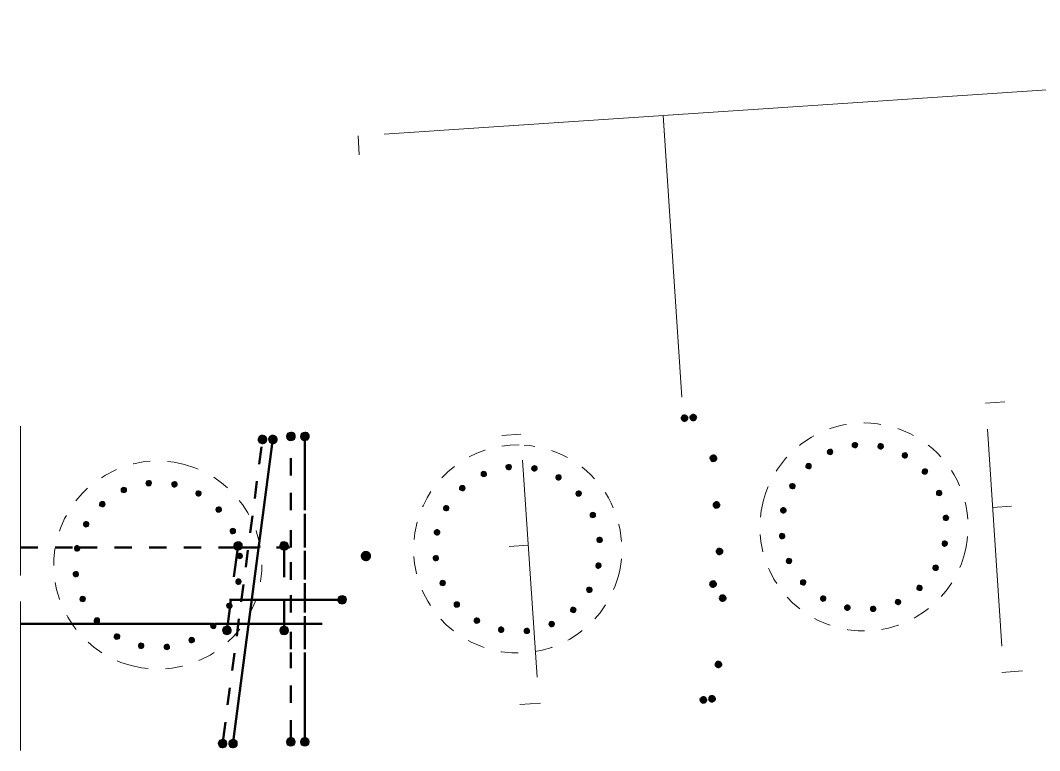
# Model space of a CAD drawing. Header units: metres. Extents: x 0 to 109, y 3 to 574.
# Drawn here: x 40.92 to 46.8, y 569.56 to 573.77 of the extents above; entities that cross this region are included whole.
import ezdxf

# ---------------------------------------------------------------- set-up
doc = ezdxf.new("R2010")
doc.units = ezdxf.units.M
doc.linetypes.add('JacobsDash', pattern=[0.0045, 0.003, -0.0015])
doc.layers.add('A-DETL-GENF', color=7, linetype='Continuous', lineweight=9)
doc.layers.add('S-FNDN', color=7, linetype='Continuous', lineweight=50)

# ---------------------------------------------------------------- blocks, each defined once
blk = doc.blocks.new('01_SFO_FRP_Pile_CastInPlace_CS_BR08 - CAST-IN-PLACE PILE - 1200-8642320-DRG-2873074 - ABUTMENT B REINFORCEMENT PLAN')
at = {"layer": 'S-FNDN', "color": 8, "linetype": 'JacobsDash', "lineweight": 18, "true_color": 0x808080}
for start, end in [(90, 270), (270, 90)]:
    blk.add_arc((0, 0), 0.6, start, end, dxfattribs=at)
blk = doc.blocks.new('01_SFO_FRP_Pile_CastInPlace_CS_BR08 - CAST-IN-PLACE PILE - 1200-8642364-DRG-2873074 - ABUTMENT B REINFORCEMENT PLAN')
at = {"layer": 'S-FNDN', "color": 8, "linetype": 'JacobsDash', "lineweight": 18, "true_color": 0x808080}
for start, end in [(90, 270), (14.07991, 90), (270, 11.39151)]:
    blk.add_arc((0, 0), 0.6, start, end, dxfattribs=at)
blk = doc.blocks.new('01_SFO_FRP_Pile_CastInPlace_CS_BR08 - CAST-IN-PLACE PILE - 1200-8661263-DRG-2873074 - ABUTMENT B REINFORCEMENT PLAN')
at = {"layer": 'S-FNDN', "color": 8, "linetype": 'JacobsDash', "lineweight": 18, "true_color": 0x808080}
for start, end in [(90, 270), (270, 90)]:
    blk.add_arc((0, 0), 0.6, start, end, dxfattribs=at)
blk = doc.blocks.new('CS_DET_Rebar Combined - Multiple Bar-7523974-DRG-2873074 - ABUTMENT B REINFORCEMENT PLAN')
at = {"layer": 'A-DETL-GENF', "true_color": 0xc7c7c7}
blk.add_hatch(color=9, dxfattribs=at).paths.add_polyline_path([(0, 0.025), (-0.0065, 0.0241), (-0.0125, 0.0217), (-0.0177, 0.0177), (-0.0217, 0.0125), (-0.0241, 0.0065), (-0.025, 0), (-0.0241, -0.0065), (-0.0217, -0.0125), (-0.0177, -0.0177), (-0.0125, -0.0217), (-0.0065, -0.0241), (0, -0.025), (0.0065, -0.0241), (0.0125, -0.0217), (0.0177, -0.0177), (0.0217, -0.0125), (0.0241, -0.0065), (0.025, 0), (0.0241, 0.0065), (0.0217, 0.0125), (0.0177, 0.0177), (0.0125, 0.0217), (0.0065, 0.0241)])
at = {"layer": 'A-DETL-GENF', "color": 252, "lineweight": 50, "true_color": 0x888888}
blk.add_line((0.025, 0), (0.65, 0), dxfattribs=at)
at = {"layer": 'A-DETL-GENF', "color": 252, "true_color": 0x888888}
for start, end in [(360, 180), (180, 360)]:
    blk.add_arc((0, 0), 0.025, start, end, dxfattribs=at)
blk = doc.blocks.new('CS_DET_Rebar Combined - Multiple Bar-6463039-DRG-2873074 - ABUTMENT B REINFORCEMENT PLAN')
at = {"layer": 'A-DETL-GENF', "true_color": 0xc7c7c7}
for points in [[(0.025, 0), (0.0241, 0.0065), (0.0217, 0.0125), (0.0177, 0.0177), (0.0125, 0.0217), (0.0065, 0.0241), (0, 0.025), (-0.0065, 0.0241), (-0.0125, 0.0217), (-0.0177, 0.0177), (-0.0217, 0.0125), (-0.0241, 0.0065), (-0.025, 0), (-0.0241, -0.0065), (-0.0217, -0.0125), (-0.0177, -0.0177), (-0.0125, -0.0217), (-0.0065, -0.0241), (0, -0.025), (0.0065, -0.0241), (0.0125, -0.0217), (0.0177, -0.0177), (0.0217, -0.0125), (0.0241, -0.0065)], [(1.7934, 0), (1.7925, 0.0065), (1.79, 0.0125), (1.7861, 0.0177), (1.7809, 0.0217), (1.7749, 0.0241), (1.7684, 0.025), (1.7619, 0.0241), (1.7559, 0.0217), (1.7507, 0.0177), (1.7467, 0.0125), (1.7442, 0.0065), (1.7434, 0), (1.7442, -0.0065), (1.7467, -0.0125), (1.7507, -0.0177), (1.7559, -0.0217), (1.7619, -0.0241), (1.7684, -0.025), (1.7749, -0.0241), (1.7809, -0.0217), (1.7861, -0.0177), (1.79, -0.0125), (1.7925, -0.0065)]]:
    blk.add_hatch(color=9, dxfattribs=at).paths.add_polyline_path(points)
at = {"layer": 'A-DETL-GENF', "color": 252, "lineweight": 50, "true_color": 0x888888}
blk.add_line((0.025, 0), (1.7434, 0), dxfattribs=at)
at = {"layer": 'A-DETL-GENF', "color": 252, "true_color": 0x888888}
for centre, start, end in [((0, 0), 360, 180), ((0, 0), 180, 360), ((1.7684, 0), 360, 180), ((1.7684, 0), 180, 360)]:
    blk.add_arc(centre, 0.025, start, end, dxfattribs=at)
blk = doc.blocks.new('CS_DET_Rebar Combined - Multiple Bar-7528289-DRG-2873074 - ABUTMENT B REINFORCEMENT PLAN')
at = {"layer": 'A-DETL-GENF', "color": 252, "lineweight": 50, "true_color": 0x888888}
for p, q in [((0, 0), (0.6159, 0)), ((0.6384, 0), (1.7391, 0))]:
    blk.add_line(p, q, dxfattribs=at)
blk = doc.blocks.new('CS_DET_Rebar Combined - Multiple Bar-6463081-DRG-2873074 - ABUTMENT B REINFORCEMENT PLAN')
at = {"layer": 'A-DETL-GENF', "true_color": 0xc7c7c7}
for points in [[(0.025, 0), (0.0241, 0.0065), (0.0217, 0.0125), (0.0177, 0.0177), (0.0125, 0.0217), (0.0065, 0.0241), (0, 0.025), (-0.0065, 0.0241), (-0.0125, 0.0217), (-0.0177, 0.0177), (-0.0217, 0.0125), (-0.0241, 0.0065), (-0.025, 0), (-0.0241, -0.0065), (-0.0217, -0.0125), (-0.0177, -0.0177), (-0.0125, -0.0217), (-0.0065, -0.0241), (0, -0.025), (0.0065, -0.0241), (0.0125, -0.0217), (0.0177, -0.0177), (0.0217, -0.0125), (0.0244, -0.0043)], [(1.7934, 0), (1.7925, 0.0065), (1.79, 0.0125), (1.7861, 0.0177), (1.7809, 0.0217), (1.7749, 0.0241), (1.7684, 0.025), (1.7619, 0.0241), (1.7559, 0.0217), (1.7507, 0.0177), (1.7467, 0.0125), (1.7442, 0.0065), (1.7434, 0), (1.7442, -0.0065), (1.7467, -0.0125), (1.7507, -0.0177), (1.7559, -0.0217), (1.7619, -0.0241), (1.7684, -0.025), (1.7749, -0.0241), (1.7809, -0.0217), (1.7861, -0.0177), (1.79, -0.0125), (1.7925, -0.0065), (1.793, -0.0028)]]:
    blk.add_hatch(color=9, dxfattribs=at).paths.add_polyline_path(points)
at = {"layer": 'A-DETL-GENF', "color": 252, "linetype": 'JacobsDash', "lineweight": 50, "true_color": 0x888888}
blk.add_line((1.7434, 0), (0.025, 0), dxfattribs=at)
at = {"layer": 'A-DETL-GENF', "color": 252, "true_color": 0x888888}
for centre, start, end in [((0, 0), 360, 180), ((0, 0), 180, 360), ((1.7684, 0), 360, 180), ((1.7684, 0), 180, 360)]:
    blk.add_arc(centre, 0.025, start, end, dxfattribs=at)
blk = doc.blocks.new('CS_DET_Rebar Combined - Multiple Bar-7528293-DRG-2873074 - ABUTMENT B REINFORCEMENT PLAN')
at = {"layer": 'A-DETL-GENF', "true_color": 0xc7c7c7}
for points in [[(0.025, 0), (0.0241, 0.0065), (0.0217, 0.0125), (0.0177, 0.0177), (0.0125, 0.0217), (0.0065, 0.0241), (0, 0.025), (-0.0065, 0.0241), (-0.0125, 0.0217), (-0.0177, 0.0177), (-0.0217, 0.0125), (-0.0241, 0.0065), (-0.025, 0), (-0.0241, -0.0065), (-0.0217, -0.0125), (-0.0177, -0.0177), (-0.0125, -0.0217), (-0.0065, -0.0241), (0, -0.025), (0.0082, -0.0234), (0.0125, -0.0217), (0.0177, -0.0177), (0.0217, -0.0125), (0.0241, -0.0065)], [(1.7869, 0), (1.7861, 0.0065), (1.7836, 0.0125), (1.7796, 0.0177), (1.7744, 0.0217), (1.7684, 0.0241), (1.7619, 0.025), (1.7555, 0.0241), (1.7494, 0.0217), (1.7443, 0.0177), (1.7403, 0.0125), (1.7378, 0.0065), (1.7369, 0), (1.7378, -0.0065), (1.7403, -0.0125), (1.7443, -0.0177), (1.7494, -0.0217), (1.7555, -0.0241), (1.7619, -0.025), (1.7701, -0.0234), (1.7744, -0.0217), (1.7796, -0.0177), (1.7836, -0.0125), (1.7861, -0.0065)]]:
    blk.add_hatch(color=9, dxfattribs=at).paths.add_polyline_path(points)
at = {"layer": 'A-DETL-GENF', "color": 252, "lineweight": 50, "true_color": 0x888888}
for p, q in [((0.025, 0), (0.4258, 0)), ((0.4458, 0), (0.6397, 0)), ((0.6597, 0), (0.8258, 0)), ((0.8458, 0), (1.0158, 0)), ((1.0358, 0), (1.2258, 0)), ((1.2458, 0), (1.7369, 0))]:
    blk.add_line(p, q, dxfattribs=at)
at = {"layer": 'A-DETL-GENF', "color": 252, "true_color": 0x888888}
for centre, start, end in [((0, 0), 360, 180), ((0, 0), 180, 360), ((1.7619, 0), 0, 180), ((1.7619, 0), 180, 360)]:
    blk.add_arc(centre, 0.025, start, end, dxfattribs=at)
blk = doc.blocks.new('CS_DET_Rebar Combined - Multiple Bar-7528295-DRG-2873074 - ABUTMENT B REINFORCEMENT PLAN')
at = {"layer": 'A-DETL-GENF', "true_color": 0xc7c7c7}
for points in [[(0.025, 0), (0.0241, 0.0065), (0.0217, 0.0125), (0.0177, 0.0177), (0.0125, 0.0217), (0.0065, 0.0241), (0, 0.025), (-0.0065, 0.0241), (-0.0125, 0.0217), (-0.0177, 0.0177), (-0.0217, 0.0125), (-0.0241, 0.0065), (-0.025, 0), (-0.0241, -0.0065), (-0.0217, -0.0125), (-0.0164, -0.0186), (-0.0125, -0.0217), (-0.0065, -0.0241), (0, -0.025), (0.0065, -0.0241), (0.0125, -0.0217), (0.0177, -0.0177), (0.0217, -0.0125), (0.0241, -0.0065)], [(1.7869, 0), (1.7861, 0.0065), (1.7836, 0.0125), (1.7796, 0.0177), (1.7744, 0.0217), (1.7684, 0.0241), (1.7619, 0.025), (1.7555, 0.0241), (1.7494, 0.0217), (1.7443, 0.0177), (1.7403, 0.0125), (1.7378, 0.0065), (1.7369, 0), (1.7378, -0.0065), (1.7403, -0.0125), (1.7443, -0.0177), (1.7494, -0.0217), (1.7555, -0.0241), (1.7619, -0.025), (1.7684, -0.0241), (1.7744, -0.0217), (1.7796, -0.0177), (1.7836, -0.0125), (1.7861, -0.0065)]]:
    blk.add_hatch(color=9, dxfattribs=at).paths.add_polyline_path(points)
at = {"layer": 'A-DETL-GENF', "color": 252, "linetype": 'JacobsDash', "lineweight": 50, "true_color": 0x888888}
for p, q in [((0.4261, 0), (0.025, 0)), ((0.6401, 0), (0.4461, 0)), ((0.8261, 0), (0.6601, 0)), ((1.0161, 0), (0.8461, 0)), ((1.2261, 0), (1.0361, 0)), ((1.7369, 0), (1.2461, 0))]:
    blk.add_line(p, q, dxfattribs=at)
at = {"layer": 'A-DETL-GENF', "color": 252, "true_color": 0x888888}
for centre, start, end in [((0, 0), 360, 180), ((0, 0), 180, 360), ((1.7619, 0), 0, 180), ((1.7619, 0), 180, 360)]:
    blk.add_arc(centre, 0.025, start, end, dxfattribs=at)
blk = doc.blocks.new('CS_DET_Rebar Combined - Multiple Bar-7528314-DRG-2873074 - ABUTMENT B REINFORCEMENT PLAN')
at = {"layer": 'A-DETL-GENF', "color": 252, "linetype": 'JacobsDash', "lineweight": 50, "true_color": 0x888888}
for p, q in [((0.1904, 0), (0.1812, 0)), ((0.4555, 0), (0.236, 0)), ((1.3906, 0), (0.5013, 0)), ((1.7327, 0), (1.4213, 0))]:
    blk.add_line(p, q, dxfattribs=at)
blk = doc.blocks.new('CS_DET_Rebar Combined - Multiple Bar-6463435-DRG-2873074 - ABUTMENT B REINFORCEMENT PLAN')
at = {"layer": 'A-DETL-GENF', "true_color": 0xc7c7c7}
blk.add_hatch(color=9, dxfattribs=at).paths.add_polyline_path([(0.025, 0), (0.0241, 0.0065), (0.0217, 0.0125), (0.0177, 0.0177), (0.0125, 0.0217), (0.0065, 0.0241), (0, 0.025), (-0.0065, 0.0241), (-0.0125, 0.0217), (-0.0181, 0.0171), (-0.0217, 0.0125), (-0.0241, 0.0065), (-0.025, 0), (-0.0241, -0.0065), (-0.0217, -0.0125), (-0.0177, -0.0177), (-0.0125, -0.0217), (-0.0065, -0.0241), (0, -0.025), (0.0065, -0.0241), (0.0125, -0.0217), (0.0177, -0.0177), (0.0217, -0.0125), (0.0241, -0.0065)])
at = {"layer": 'A-DETL-GENF', "color": 252, "lineweight": 50, "true_color": 0x888888}
blk.add_line((0.025, 0), (0.18, 0), dxfattribs=at)
at = {"layer": 'A-DETL-GENF', "color": 252, "true_color": 0x888888}
for start, end in [(360, 180), (180, 360)]:
    blk.add_arc((0, 0), 0.025, start, end, dxfattribs=at)
blk = doc.blocks.new('CS_DET_Rebar Combined - Multiple Bar-6463445-DRG-2873074 - ABUTMENT B REINFORCEMENT PLAN')
at = {"layer": 'A-DETL-GENF', "true_color": 0xc7c7c7}
blk.add_hatch(color=9, dxfattribs=at).paths.add_polyline_path([(-0.025, 0), (-0.0241, -0.0065), (-0.0217, -0.0125), (-0.0177, -0.0177), (-0.0125, -0.0217), (-0.0065, -0.0241), (0, -0.025), (0.0065, -0.0241), (0.0125, -0.0217), (0.0177, -0.0177), (0.0217, -0.0125), (0.0241, -0.0065), (0.025, 0), (0.0241, 0.0065), (0.0217, 0.0125), (0.0177, 0.0177), (0.0125, 0.0217), (0.0065, 0.0241), (0, 0.025), (-0.0065, 0.0241), (-0.0126, 0.0216), (-0.0177, 0.0177), (-0.0217, 0.0125), (-0.0241, 0.0065)])
at = {"layer": 'A-DETL-GENF', "color": 252, "lineweight": 50, "true_color": 0x888888}
for p, q in [((0.025, 0), (0.1272, 0)), ((0.1577, 0), (0.18, 0))]:
    blk.add_line(p, q, dxfattribs=at)
at = {"layer": 'A-DETL-GENF', "color": 252, "true_color": 0x888888}
for start, end in [(0, 180), (180, 360)]:
    blk.add_arc((0, 0), 0.025, start, end, dxfattribs=at)
blk = doc.blocks.new('CS_DET_Rebar Combined - Multiple Bar-V1-DRG-2873074 - ABUTMENT B REINFORCEMENT PLAN')
at = {"layer": 'A-DETL-GENF', "true_color": 0xc7c7c7}
blk.add_hatch(color=9, dxfattribs=at).paths.add_polyline_path([(-0.025, 0), (-0.0241, -0.0065), (-0.0217, -0.0125), (-0.0177, -0.0177), (-0.0125, -0.0217), (-0.0065, -0.0241), (0, -0.025), (0.0065, -0.0241), (0.0125, -0.0217), (0.0177, -0.0177), (0.0217, -0.0125), (0.0241, -0.0065), (0.025, 0), (0.0241, 0.0065), (0.0217, 0.0125), (0.0177, 0.0177), (0.0125, 0.0217), (0.0065, 0.0241), (0, 0.025), (-0.0065, 0.0241), (-0.0125, 0.0217), (-0.0177, 0.0177), (-0.0217, 0.0125), (-0.0241, 0.0065)])
at = {"layer": 'A-DETL-GENF', "color": 252, "lineweight": 50, "true_color": 0x888888}
blk.add_line((0.025, 0), (0.18, 0), dxfattribs=at)
at = {"layer": 'A-DETL-GENF', "color": 252, "true_color": 0x888888}
for start, end in [(0, 180), (180, 360)]:
    blk.add_arc((0, 0), 0.025, start, end, dxfattribs=at)
blk = doc.blocks.new('S_Det_Reinf_Bar Section_2D Grey - N32-6361576-DRG-2873074 - ABUTMENT B REINFORCEMENT PLAN')
at = {"layer": 'A-DETL-GENF', "true_color": 0x808080}
blk.add_hatch(color=8, dxfattribs=at).paths.add_polyline_path([(-0.0139, -0.008), (-0.0113, -0.0113), (-0.008, -0.0139), (-0.0041, -0.0155), (0, -0.016), (0.0041, -0.0155), (0.008, -0.0139), (0.0113, -0.0113), (0.0139, -0.008), (0.0155, -0.0041), (0.0159, 0.0011), (0.0155, 0.0041), (0.0139, 0.008), (0.0113, 0.0113), (0.008, 0.0139), (0.0041, 0.0155), (0, 0.016), (-0.0041, 0.0155), (-0.008, 0.0139), (-0.0113, 0.0113), (-0.0139, 0.008), (-0.0155, 0.0041), (-0.016, 0), (-0.0155, -0.0041)])
at = {"layer": 'A-DETL-GENF', "color": 8, "lineweight": 18, "true_color": 0x808080}
for start, end in [(360, 180), (180, 360)]:
    blk.add_arc((0, 0), 0.016, start, end, dxfattribs=at)
blk = doc.blocks.new('S_Det_Reinf_Bar Section_2D Grey - N32-V2-DRG-2873074 - ABUTMENT B REINFORCEMENT PLAN')
at = {"layer": 'A-DETL-GENF', "true_color": 0x808080}
blk.add_hatch(color=8, dxfattribs=at).paths.add_polyline_path([(-0.0113, -0.0113), (-0.008, -0.0139), (-0.0041, -0.0155), (0, -0.016), (0.0041, -0.0155), (0.008, -0.0139), (0.0113, -0.0113), (0.0139, -0.008), (0.0155, -0.0041), (0.016, 0), (0.0155, 0.0041), (0.0139, 0.008), (0.0113, 0.0113), (0.008, 0.0139), (0.0041, 0.0155), (0, 0.016), (-0.0041, 0.0155), (-0.008, 0.0139), (-0.0113, 0.0113), (-0.0139, 0.008), (-0.0155, 0.0041), (-0.016, 0), (-0.0155, -0.0041), (-0.0139, -0.008)])
at = {"layer": 'A-DETL-GENF', "color": 8, "lineweight": 18, "true_color": 0x808080}
for start, end in [(360, 180), (180, 360)]:
    blk.add_arc((0, 0), 0.016, start, end, dxfattribs=at)
blk = doc.blocks.new('S_Det_Reinf_Bar Section_2D Grey - N32-V3-DRG-2873074 - ABUTMENT B REINFORCEMENT PLAN')
at = {"layer": 'A-DETL-GENF', "true_color": 0x808080}
blk.add_hatch(color=8, dxfattribs=at).paths.add_polyline_path([(-0.008, -0.0139), (-0.0041, -0.0155), (0, -0.016), (0.0041, -0.0155), (0.008, -0.0139), (0.0113, -0.0113), (0.0139, -0.008), (0.0155, -0.0041), (0.016, 0), (0.0155, 0.0041), (0.0139, 0.008), (0.0113, 0.0113), (0.008, 0.0139), (0.0041, 0.0155), (-0.001, 0.0159), (-0.0041, 0.0155), (-0.008, 0.0139), (-0.0113, 0.0113), (-0.0139, 0.008), (-0.0155, 0.0041), (-0.016, 0), (-0.0155, -0.0041), (-0.0125, -0.0097), (-0.0113, -0.0113)])
at = {"layer": 'A-DETL-GENF', "color": 8, "lineweight": 18, "true_color": 0x808080}
for start, end in [(360, 180), (180, 360)]:
    blk.add_arc((0, 0), 0.016, start, end, dxfattribs=at)
blk = doc.blocks.new('S_Det_Reinf_Bar Section_2D Grey - N32-V4-DRG-2873074 - ABUTMENT B REINFORCEMENT PLAN')
at = {"layer": 'A-DETL-GENF', "true_color": 0x808080}
blk.add_hatch(color=8, dxfattribs=at).paths.add_polyline_path([(0.0155, 0.0041), (0.0139, 0.008), (0.0113, 0.0113), (0.008, 0.0139), (0.0041, 0.0155), (-0.0018, 0.0158), (-0.0041, 0.0155), (-0.008, 0.0139), (-0.0113, 0.0113), (-0.0139, 0.008), (-0.0155, 0.0041), (-0.016, 0), (-0.0155, -0.0041), (-0.0139, -0.008), (-0.0113, -0.0113), (-0.008, -0.0139), (-0.0041, -0.0155), (0, -0.016), (0.0046, -0.0153), (0.008, -0.0139), (0.0113, -0.0113), (0.0139, -0.008), (0.0155, -0.0041), (0.016, 0)])
at = {"layer": 'A-DETL-GENF', "color": 8, "lineweight": 18, "true_color": 0x808080}
for start, end in [(360, 180), (180, 360)]:
    blk.add_arc((0, 0), 0.016, start, end, dxfattribs=at)
blk = doc.blocks.new('S_Det_Reinf_Bar Section_2D Grey - N32-V5-DRG-2873074 - ABUTMENT B REINFORCEMENT PLAN')
at = {"layer": 'A-DETL-GENF', "true_color": 0x808080}
blk.add_hatch(color=8, dxfattribs=at).paths.add_polyline_path([(0.0155, 0.0041), (0.0139, 0.008), (0.0113, 0.0113), (0.008, 0.0139), (0.0041, 0.0155), (-0.002, 0.0157), (-0.0041, 0.0155), (-0.008, 0.0139), (-0.0113, 0.0113), (-0.0139, 0.008), (-0.0155, 0.0041), (-0.016, 0), (-0.0155, -0.0041), (-0.0139, -0.008), (-0.0113, -0.0113), (-0.008, -0.0139), (-0.0041, -0.0155), (0, -0.016), (0.0044, -0.0153), (0.008, -0.0139), (0.0113, -0.0113), (0.0139, -0.008), (0.0155, -0.0041), (0.016, 0)])
at = {"layer": 'A-DETL-GENF', "color": 8, "lineweight": 18, "true_color": 0x808080}
for start, end in [(360, 180), (180, 360)]:
    blk.add_arc((0, 0), 0.016, start, end, dxfattribs=at)
blk = doc.blocks.new('S_Det_Reinf_Bar Section_2D Grey - N32-V6-DRG-2873074 - ABUTMENT B REINFORCEMENT PLAN')
at = {"layer": 'A-DETL-GENF', "true_color": 0x808080}
blk.add_hatch(color=8, dxfattribs=at).paths.add_polyline_path([(0.0139, 0.008), (0.0113, 0.0113), (0.008, 0.0139), (0.0041, 0.0155), (0, 0.016), (-0.0041, 0.0155), (-0.008, 0.0139), (-0.0113, 0.0113), (-0.0139, 0.008), (-0.0155, 0.0041), (-0.016, 0), (-0.0155, -0.0041), (-0.0139, -0.008), (-0.0113, -0.0113), (-0.008, -0.0139), (-0.0034, -0.0156), (0, -0.016), (0.0041, -0.0155), (0.008, -0.0139), (0.0113, -0.0113), (0.0139, -0.008), (0.0155, -0.0041), (0.0158, 0.0015), (0.0155, 0.0041)])
at = {"layer": 'A-DETL-GENF', "color": 8, "lineweight": 18, "true_color": 0x808080}
for start, end in [(360, 180), (180, 360)]:
    blk.add_arc((0, 0), 0.016, start, end, dxfattribs=at)
blk = doc.blocks.new('BreakLine - BreakLine-7934069-DRG-2873074 - ABUTMENT B REINFORCEMENT PLAN')
at = {"layer": 'A-DETL-GENF', "lineweight": 13}
for p, q in [((0, 0), (0.86, 0)), ((1.01, 0), (1.87, 0))]:
    blk.add_line(p, q, dxfattribs=at)
blk = doc.blocks.new('ReinfDot - Dot-7930335-DRG-2873074 - ABUTMENT B REINFORCEMENT PLAN')
at = {"layer": 'A-DETL-GENF'}
blk.add_hatch(color=256, dxfattribs=at).paths.add_polyline_path([(0, -0.03), (0.0078, -0.029), (0.015, -0.026), (0.0212, -0.0212), (0.026, -0.015), (0.029, -0.0078), (0.03, 0), (0.029, 0.0078), (0.026, 0.015), (0.0212, 0.0212), (0.015, 0.026), (0.0078, 0.029), (0, 0.03), (-0.0078, 0.029), (-0.015, 0.026), (-0.0212, 0.0212), (-0.026, 0.015), (-0.029, 0.0078), (-0.03, 0), (-0.029, -0.0078), (-0.026, -0.015), (-0.0212, -0.0212), (-0.015, -0.026), (-0.0078, -0.029)])
blk = doc.blocks.new('T2DExtentArrowReinf2 - Extent-7962611-DRG-2873074 - ABUTMENT B REINFORCEMENT PLAN')
at = {"layer": 'A-DETL-GENF'}
for p, q in [((0, -0.01), (0, 0.11)), ((0.913, 0), (0.913, 0.11)), ((1.555, 0.11), (1.555, 0)), ((0.15, 0), (1.405, 0))]:
    blk.add_line(p, q, dxfattribs=at)
blk = doc.blocks.new('T2DExtentArrowReinf2 - Extent-7962741-DRG-2873074 - ABUTMENT B REINFORCEMENT PLAN')
at = {"layer": 'A-DETL-GENF'}
for p, q in [((0, 0.01), (0, -0.11)), ((0.15, 0), (1.405, 0)), ((0.9525, 0), (0.9525, -0.11)), ((1.555, -0.11), (1.555, 0))]:
    blk.add_line(p, q, dxfattribs=at)
blk = doc.blocks.new('T2DExtentArrowReinf2 - Extent-7962500-DRG-2873074 - ABUTMENT B REINFORCEMENT PLAN')
at = {"layer": 'A-DETL-GENF'}
for p, q in [((8.0952, 0), (8.0952, 1.6279)), ((0, -0.01), (0, 0.11)), ((9.8572, 0.11), (9.8572, 0)), ((0.15, 0), (9.7072, 0))]:
    blk.add_line(p, q, dxfattribs=at)
blk = doc.blocks.new('Repeating Detail - N32-7932625-DRG-2873074 - ABUTMENT B REINFORCEMENT PLAN')
at = {"layer": 'A-DETL-GENF'}
blk.add_hatch(color=256, dxfattribs=at).paths.add_polyline_path([(-0.016, 0), (-0.0155, 0.0041), (-0.0139, 0.008), (-0.0113, 0.0113), (-0.008, 0.0139), (-0.0041, 0.0155), (0, 0.016), (0.0041, 0.0155), (0.008, 0.0139), (0.0113, 0.0113), (0.0139, 0.008), (0.0155, 0.0041), (0.016, 0), (0.0155, -0.0041), (0.0139, -0.008), (0.0113, -0.0113), (0.008, -0.0139), (0.0041, -0.0155), (0, -0.016), (-0.0041, -0.0155), (-0.008, -0.0139), (-0.0113, -0.0113), (-0.0139, -0.008), (-0.0155, -0.0041)])
at = {"layer": 'A-DETL-GENF', "lineweight": 50}
for start, end in [(360, 180), (180, 360)]:
    blk.add_arc((0, 0), 0.016, start, end, dxfattribs=at)

msp = doc.modelspace()

# ---------------------------------------------------------------- block references
at = {"layer": 'A-DETL-GENF'}
for name, p, rotation in [('T2DExtentArrowReinf2 - Extent-7962500-DRG-2873074 - ABUTMENT B REINFORCEMENT PLAN', (52.7037, 573.7599), 183.814109833316), ('T2DExtentArrowReinf2 - Extent-7962741-DRG-2873074 - ABUTMENT B REINFORCEMENT PLAN', (46.5892, 570.0117), 93.81412415804984), ('BreakLine - BreakLine-7934069-DRG-2873074 - ABUTMENT B REINFORCEMENT PLAN', (40.9221, 569.5598), 90.00000000013358), ('T2DExtentArrowReinf2 - Extent-7962611-DRG-2873074 - ABUTMENT B REINFORCEMENT PLAN', (43.9101, 569.8331), 93.81409550854487), ('Repeating Detail - N32-7932625-DRG-2873074 - ABUTMENT B REINFORCEMENT PLAN', (44.9164, 571.2452), 284.9409338140692), ('ReinfDot - Dot-7930335-DRG-2873074 - ABUTMENT B REINFORCEMENT PLAN', (42.9139, 570.6817), 3.814109833293336), ('Repeating Detail - N32-7932625-DRG-2873074 - ABUTMENT B REINFORCEMENT PLAN', (44.9522, 570.708), 284.9409338142015)]:
    msp.add_blockref(name, p, dxfattribs=dict(at, rotation=rotation))
at = {"layer": 'A-DETL-GENF', "extrusion": (0, 0, -1), "rotation": 97.3127141474582}
for p in [(-44.8005, 571.4802), (-44.7506, 571.4768), (-44.9343, 570.9762), (-44.9146, 570.5202), (-44.9701, 570.439), (-44.9455, 570.0567), (-44.8589, 569.8521), (-44.9086, 569.8588)]:
    msp.add_blockref('Repeating Detail - N32-7932625-DRG-2873074 - ABUTMENT B REINFORCEMENT PLAN', p, dxfattribs=at)
at = {"layer": 'A-DETL-GENF', "color": 252, "true_color": 0x888888}
for name, p, rotation in [('CS_DET_Rebar Combined - Multiple Bar-6463081-DRG-2873074 - ABUTMENT B REINFORCEMENT PLAN', (42.3174, 571.3537), 262.5336967671208), ('CS_DET_Rebar Combined - Multiple Bar-6463039-DRG-2873074 - ABUTMENT B REINFORCEMENT PLAN', (42.3774, 571.3537), 262.5336967671208), ('CS_DET_Rebar Combined - Multiple Bar-7528295-DRG-2873074 - ABUTMENT B REINFORCEMENT PLAN', (42.4817, 571.3715), 270.0000000000164), ('CS_DET_Rebar Combined - Multiple Bar-7528293-DRG-2873074 - ABUTMENT B REINFORCEMENT PLAN', (42.5617, 571.3715), 270.0000000000164), ('CS_DET_Rebar Combined - Multiple Bar-6463435-DRG-2873074 - ABUTMENT B REINFORCEMENT PLAN', (42.1765, 570.7397), 262.5336967671208), ('CS_DET_Rebar Combined - Multiple Bar-6463435-DRG-2873074 - ABUTMENT B REINFORCEMENT PLAN', (42.4417, 570.7397), 269.9999999999963), ('CS_DET_Rebar Combined - Multiple Bar-7528314-DRG-2873074 - ABUTMENT B REINFORCEMENT PLAN', (42.6548, 570.73), 180), ('CS_DET_Rebar Combined - Multiple Bar-7523974-DRG-2873074 - ABUTMENT B REINFORCEMENT PLAN', (42.7766, 570.43), 180), ('CS_DET_Rebar Combined - Multiple Bar-6463445-DRG-2873074 - ABUTMENT B REINFORCEMENT PLAN', (42.1127, 570.253), 82.53369676713787), ('CS_DET_Rebar Combined - Multiple Bar-V1-DRG-2873074 - ABUTMENT B REINFORCEMENT PLAN', (42.4417, 570.253), 90.00000000004846), ('CS_DET_Rebar Combined - Multiple Bar-7528289-DRG-2873074 - ABUTMENT B REINFORCEMENT PLAN', (42.6612, 570.29), 180)]:
    msp.add_blockref(name, p, dxfattribs=dict(at, rotation=rotation))
at = {"layer": 'A-DETL-GENF', "color": 8, "true_color": 0x808080}
for name, p, rotation in [('S_Det_Reinf_Bar Section_2D Grey - N32-V2-DRG-2873074 - ABUTMENT B REINFORCEMENT PLAN', (45.7323, 571.3213), 6.340833333547853), ('S_Det_Reinf_Bar Section_2D Grey - N32-V2-DRG-2873074 - ABUTMENT B REINFORCEMENT PLAN', (45.8808, 571.3144), 348.3408333335429), ('S_Det_Reinf_Bar Section_2D Grey - N32-V2-DRG-2873074 - ABUTMENT B REINFORCEMENT PLAN', (45.589, 571.282), 24.340833333553), ('S_Det_Reinf_Bar Section_2D Grey - N32-V2-DRG-2873074 - ABUTMENT B REINFORCEMENT PLAN', (46.0198, 571.262), 330.3408333335377), ('S_Det_Reinf_Bar Section_2D Grey - N32-V2-DRG-2873074 - ABUTMENT B REINFORCEMENT PLAN', (43.7364, 571.1943), 6.340833333547853), ('S_Det_Reinf_Bar Section_2D Grey - N32-V2-DRG-2873074 - ABUTMENT B REINFORCEMENT PLAN', (43.8848, 571.1874), 348.3408333335429), ('S_Det_Reinf_Bar Section_2D Grey - N32-V2-DRG-2873074 - ABUTMENT B REINFORCEMENT PLAN', (45.4649, 571.2003), 42.34083333355809), ('S_Det_Reinf_Bar Section_2D Grey - N32-V2-DRG-2873074 - ABUTMENT B REINFORCEMENT PLAN', (43.5931, 571.155), 24.340833333553), ('S_Det_Reinf_Bar Section_2D Grey - N32-V2-DRG-2873074 - ABUTMENT B REINFORCEMENT PLAN', (44.0239, 571.135), 330.3408333335377), ('S_Det_Reinf_Bar Section_2D Grey - N32-V2-DRG-2873074 - ABUTMENT B REINFORCEMENT PLAN', (46.1359, 571.1691), 312.3408333335327), ('S_Det_Reinf_Bar Section_2D Grey - N32-V2-DRG-2873074 - ABUTMENT B REINFORCEMENT PLAN', (41.6616, 571.1019), 6.340833333547853), ('S_Det_Reinf_Bar Section_2D Grey - N32-V2-DRG-2873074 - ABUTMENT B REINFORCEMENT PLAN', (41.8101, 571.095), 348.3408333335429), ('S_Det_Reinf_Bar Section_2D Grey - N32-V2-DRG-2873074 - ABUTMENT B REINFORCEMENT PLAN', (43.4689, 571.0733), 42.34083333355809), ('S_Det_Reinf_Bar Section_2D Grey - N32-V2-DRG-2873074 - ABUTMENT B REINFORCEMENT PLAN', (45.372, 571.0843), 60.34083333356319), ('S_Det_Reinf_Bar Section_2D Grey - N32-V3-DRG-2873074 - ABUTMENT B REINFORCEMENT PLAN', (41.5183, 571.0626), 24.340833333553), ('S_Det_Reinf_Bar Section_2D Grey - N32-V2-DRG-2873074 - ABUTMENT B REINFORCEMENT PLAN', (41.9491, 571.0426), 330.3408333335377), ('S_Det_Reinf_Bar Section_2D Grey - N32-V2-DRG-2873074 - ABUTMENT B REINFORCEMENT PLAN', (44.1399, 571.0421), 312.3408333335327), ('S_Det_Reinf_Bar Section_2D Grey - N32-V2-DRG-2873074 - ABUTMENT B REINFORCEMENT PLAN', (46.2176, 571.045), 294.3408333335275), ('S_Det_Reinf_Bar Section_2D Grey - N32-V2-DRG-2873074 - ABUTMENT B REINFORCEMENT PLAN', (41.3942, 570.9809), 42.34083333355809), ('S_Det_Reinf_Bar Section_2D Grey - N32-V2-DRG-2873074 - ABUTMENT B REINFORCEMENT PLAN', (42.0652, 570.9497), 312.3408333335327), ('S_Det_Reinf_Bar Section_2D Grey - N32-V2-DRG-2873074 - ABUTMENT B REINFORCEMENT PLAN', (43.3761, 570.9573), 60.34083333356319), ('S_Det_Reinf_Bar Section_2D Grey - N32-V2-DRG-2873074 - ABUTMENT B REINFORCEMENT PLAN', (44.2216, 570.918), 294.3408333335275), ('S_Det_Reinf_Bar Section_2D Grey - N32-V2-DRG-2873074 - ABUTMENT B REINFORCEMENT PLAN', (45.3196, 570.9452), 78.34083333346652), ('S_Det_Reinf_Bar Section_2D Grey - N32-V2-DRG-2873074 - ABUTMENT B REINFORCEMENT PLAN', (46.2569, 570.9017), 276.3408333335225), ('S_Det_Reinf_Bar Section_2D Grey - N32-6361576-DRG-2873074 - ABUTMENT B REINFORCEMENT PLAN', (41.3013, 570.8649), 60.34083333356319), ('S_Det_Reinf_Bar Section_2D Grey - N32-V2-DRG-2873074 - ABUTMENT B REINFORCEMENT PLAN', (42.1469, 570.8256), 294.3408333335275), ('S_Det_Reinf_Bar Section_2D Grey - N32-V2-DRG-2873074 - ABUTMENT B REINFORCEMENT PLAN', (43.3236, 570.8182), 78.34083333346652), ('S_Det_Reinf_Bar Section_2D Grey - N32-V2-DRG-2873074 - ABUTMENT B REINFORCEMENT PLAN', (45.3127, 570.7967), 96.34083333347158), ('S_Det_Reinf_Bar Section_2D Grey - N32-V2-DRG-2873074 - ABUTMENT B REINFORCEMENT PLAN', (41.2489, 570.7258), 78.34083333346652), ('S_Det_Reinf_Bar Section_2D Grey - N32-V2-DRG-2873074 - ABUTMENT B REINFORCEMENT PLAN', (44.2609, 570.7747), 276.3408333335225), ('S_Det_Reinf_Bar Section_2D Grey - N32-V5-DRG-2873074 - ABUTMENT B REINFORCEMENT PLAN', (46.25, 570.7532), 258.3408333335174), ('S_Det_Reinf_Bar Section_2D Grey - N32-V2-DRG-2873074 - ABUTMENT B REINFORCEMENT PLAN', (42.1862, 570.6823), 276.3408333335225), ('S_Det_Reinf_Bar Section_2D Grey - N32-V2-DRG-2873074 - ABUTMENT B REINFORCEMENT PLAN', (43.3167, 570.6697), 96.34083333347158), ('S_Det_Reinf_Bar Section_2D Grey - N32-V4-DRG-2873074 - ABUTMENT B REINFORCEMENT PLAN', (44.254, 570.6262), 258.3408333335174), ('S_Det_Reinf_Bar Section_2D Grey - N32-V2-DRG-2873074 - ABUTMENT B REINFORCEMENT PLAN', (45.352, 570.6534), 114.3408333334767), ('S_Det_Reinf_Bar Section_2D Grey - N32-V6-DRG-2873074 - ABUTMENT B REINFORCEMENT PLAN', (46.1976, 570.6142), 240.3408333335123), ('S_Det_Reinf_Bar Section_2D Grey - N32-V2-DRG-2873074 - ABUTMENT B REINFORCEMENT PLAN', (41.242, 570.5774), 96.34083333347158), ('S_Det_Reinf_Bar Section_2D Grey - N32-V2-DRG-2873074 - ABUTMENT B REINFORCEMENT PLAN', (42.1793, 570.5338), 258.3408333335174), ('S_Det_Reinf_Bar Section_2D Grey - N32-V2-DRG-2873074 - ABUTMENT B REINFORCEMENT PLAN', (43.3561, 570.5264), 114.3408333334767), ('S_Det_Reinf_Bar Section_2D Grey - N32-V2-DRG-2873074 - ABUTMENT B REINFORCEMENT PLAN', (44.2016, 570.4872), 240.3408333335123), ('S_Det_Reinf_Bar Section_2D Grey - N32-V2-DRG-2873074 - ABUTMENT B REINFORCEMENT PLAN', (45.4337, 570.5293), 132.3408333334818), ('S_Det_Reinf_Bar Section_2D Grey - N32-V2-DRG-2873074 - ABUTMENT B REINFORCEMENT PLAN', (46.1047, 570.4981), 222.3408333335072), ('S_Det_Reinf_Bar Section_2D Grey - N32-V2-DRG-2873074 - ABUTMENT B REINFORCEMENT PLAN', (41.2813, 570.434), 114.3408333334767), ('S_Det_Reinf_Bar Section_2D Grey - N32-V2-DRG-2873074 - ABUTMENT B REINFORCEMENT PLAN', (45.5497, 570.4364), 150.3408333334868), ('S_Det_Reinf_Bar Section_2D Grey - N32-V2-DRG-2873074 - ABUTMENT B REINFORCEMENT PLAN', (42.1269, 570.3948), 240.3408333335123), ('S_Det_Reinf_Bar Section_2D Grey - N32-V2-DRG-2873074 - ABUTMENT B REINFORCEMENT PLAN', (43.4377, 570.4023), 132.3408333334818), ('S_Det_Reinf_Bar Section_2D Grey - N32-V2-DRG-2873074 - ABUTMENT B REINFORCEMENT PLAN', (44.1088, 570.3711), 222.3408333335072), ('S_Det_Reinf_Bar Section_2D Grey - N32-V2-DRG-2873074 - ABUTMENT B REINFORCEMENT PLAN', (45.6888, 570.384), 168.340833333492), ('S_Det_Reinf_Bar Section_2D Grey - N32-V2-DRG-2873074 - ABUTMENT B REINFORCEMENT PLAN', (45.8373, 570.3771), 186.3408333334969), ('S_Det_Reinf_Bar Section_2D Grey - N32-V2-DRG-2873074 - ABUTMENT B REINFORCEMENT PLAN', (45.9806, 570.4164), 204.3408333335021), ('S_Det_Reinf_Bar Section_2D Grey - N32-V2-DRG-2873074 - ABUTMENT B REINFORCEMENT PLAN', (41.363, 570.3099), 132.3408333334818), ('S_Det_Reinf_Bar Section_2D Grey - N32-V2-DRG-2873074 - ABUTMENT B REINFORCEMENT PLAN', (43.5538, 570.3094), 150.3408333334868), ('S_Det_Reinf_Bar Section_2D Grey - N32-V2-DRG-2873074 - ABUTMENT B REINFORCEMENT PLAN', (42.034, 570.2787), 222.3408333335072), ('S_Det_Reinf_Bar Section_2D Grey - N32-V2-DRG-2873074 - ABUTMENT B REINFORCEMENT PLAN', (43.6928, 570.257), 168.340833333492), ('S_Det_Reinf_Bar Section_2D Grey - N32-V2-DRG-2873074 - ABUTMENT B REINFORCEMENT PLAN', (43.8413, 570.2501), 186.3408333334969), ('S_Det_Reinf_Bar Section_2D Grey - N32-V2-DRG-2873074 - ABUTMENT B REINFORCEMENT PLAN', (43.9846, 570.2894), 204.3408333335021), ('S_Det_Reinf_Bar Section_2D Grey - N32-V2-DRG-2873074 - ABUTMENT B REINFORCEMENT PLAN', (41.479, 570.217), 150.3408333334868), ('S_Det_Reinf_Bar Section_2D Grey - N32-V2-DRG-2873074 - ABUTMENT B REINFORCEMENT PLAN', (41.9099, 570.197), 204.3408333335021), ('S_Det_Reinf_Bar Section_2D Grey - N32-V2-DRG-2873074 - ABUTMENT B REINFORCEMENT PLAN', (41.6181, 570.1646), 168.340833333492), ('S_Det_Reinf_Bar Section_2D Grey - N32-V2-DRG-2873074 - ABUTMENT B REINFORCEMENT PLAN', (41.7666, 570.1577), 186.3408333334969)]:
    msp.add_blockref(name, p, dxfattribs=dict(at, rotation=rotation))
at = {"layer": 'S-FNDN', "color": 8, "linetype": 'JacobsDash', "lineweight": 18, "true_color": 0x808080}
for name, p, rotation in [('01_SFO_FRP_Pile_CastInPlace_CS_BR08 - CAST-IN-PLACE PILE - 1200-8661263-DRG-2873074 - ABUTMENT B REINFORCEMENT PLAN', (45.7848, 570.8492), 75.11694444444424), ('01_SFO_FRP_Pile_CastInPlace_CS_BR08 - CAST-IN-PLACE PILE - 1200-8642364-DRG-2873074 - ABUTMENT B REINFORCEMENT PLAN', (43.7888, 570.7222), 75.11694444444424), ('01_SFO_FRP_Pile_CastInPlace_CS_BR08 - CAST-IN-PLACE PILE - 1200-8642320-DRG-2873074 - ABUTMENT B REINFORCEMENT PLAN', (41.7141, 570.6298), 345.1169444444436)]:
    msp.add_blockref(name, p, dxfattribs=dict(at, rotation=rotation))

doc.saveas('drawing.dxf')
